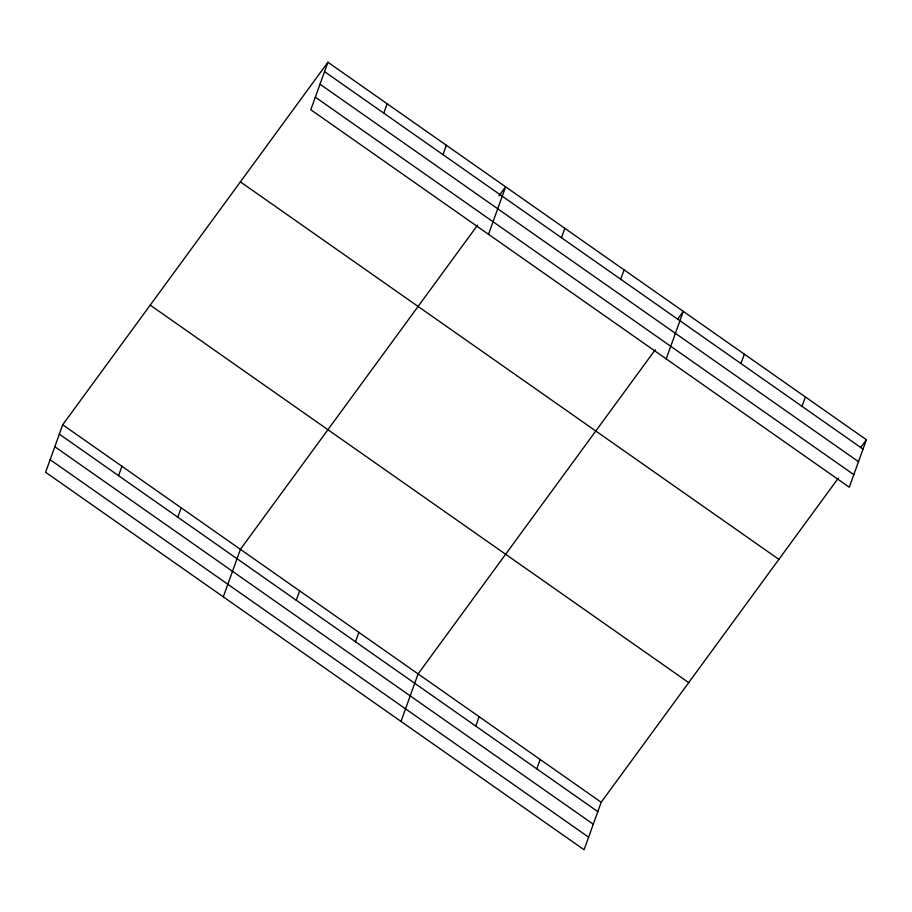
<?xml version="1.0" encoding="UTF-8"?>
<svg xmlns="http://www.w3.org/2000/svg" width="912" height="912" viewBox="0 0 912 912"><rect width="100%" height="100%" fill="white"/><g stroke="black" fill="none" stroke-linecap="round" stroke-linejoin="round"><path stroke-width="1.37" d="M327.91 62.233L310.81 109.748L849.3 487.236L866.4 439.732L327.91 62.233L62.7 424.764L45.6 472.268L584.09 849.767L601.19 802.252L838.333 478.105M118.56 475.665L121.934 466.294M177.794 517.195L181.169 507.813M383.77 113.134L387.144 103.763M223.303 596.847L240.403 549.343L477.546 225.184M443.004 154.664L446.378 145.282M296.263 600.233L299.638 590.862M488.513 234.316L505.613 186.812L499.012 195.841M355.498 641.763L358.872 632.381M561.473 237.713L564.847 228.331M400.995 721.415L418.106 673.911L655.238 349.752M620.707 279.232L624.082 269.861M475.756 726.066L479.131 716.695M666.216 358.883L683.316 311.38L677.536 319.28M536.78 768.85L540.155 759.479M740.966 363.535L744.34 354.164M802.001 406.319L805.376 396.948M860.62 447.632L866.4 439.732M324.535 71.615L863.026 449.103M320.009 84.2L858.5 461.689M315.347 97.162L853.826 474.65M240.392 181.876L778.882 559.364M150.218 305.132L688.708 682.621M62.7 424.764L601.19 802.252M59.326 434.146L597.816 811.634M54.8 446.72L593.279 824.22M50.126 459.694L588.616 837.182"/></g></svg>
